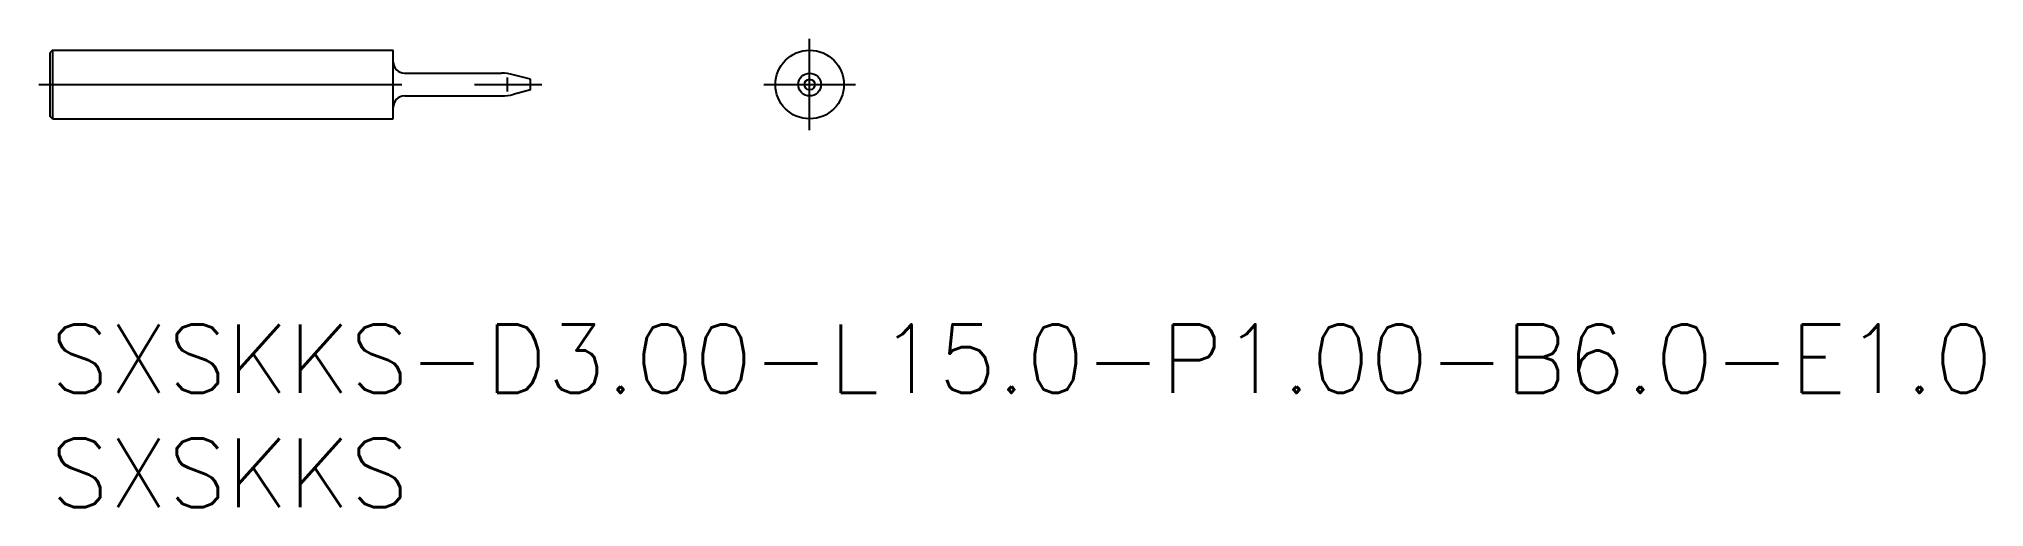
# Model space of a CAD drawing. Extents: x -0.5 to 84.6, y -8 to 12.5.
import ezdxf

# ---------------------------------------------------------------- set-up
doc = ezdxf.new("R2010")
doc.units = 0
doc.header["$LTSCALE"] = 0.5
doc.linetypes.add('CENTER', pattern=[50.8, 31.75, -6.35, 6.35, -6.35])
for name, color, linetype in [('MSM_CENTER', 1, 'CENTER'), ('MSM_CONTINUOUS', 7, 'CONTINUOUS'), ('MSM_NARROW', 5, 'CONTINUOUS'), ('MSM_PART_NUMBER', 7, 'CONTINUOUS')]:
    doc.layers.add(name, color=color, linetype=linetype)
doc.styles.get("Standard").update_dxf_attribs({"font": 'txt.shx', "height": 1, "bigfont": 'bigfont.shx'})

# ---------------------------------------------------------------- blocks, each defined once
blk = doc.blocks.new('*U15')
at = {"layer": 'MSM_PART_NUMBER'}
blk.add_text('SXSKKS-D3.00-L15.0-P1.00-B6.0-E1.0', height=3, dxfattribs=at).set_placement((0, -3))
blk = doc.blocks.new('*U16')
at = {"layer": 'MSM_PART_NUMBER'}
blk.add_text('SXSKKS', height=3, dxfattribs=at).set_placement((0, -8))

msp = doc.modelspace()

# ---------------------------------------------------------------- linework, layer by layer
at = {"layer": 'MSM_CENTER'}
for p, q in [((33.22, 8.5), (33.22, 12.5)), ((-0.5, 10.5), (21.5, 10.5)), ((31.22, 10.5), (35.22, 10.5))]:
    msp.add_line(p, q, dxfattribs=at)
at = {"layer": 'MSM_CONTINUOUS'}
for p, q in [((0.1, 12), (0, 11.9)), ((0.1, 12), (15, 12)), ((0.1, 12), (0.1, 9)), ((15, 9), (15, 12)), ((0, 9.1), (0, 11.9)), ((15.5, 11), (19.737, 11)), ((21, 10.732), (20.254, 10.932)), ((21, 10.268), (20.254, 10.068)), ((21, 10.268), (21, 10.732)), ((15.5, 10), (19.737, 10)), ((0.1, 9), (0, 9.1)), ((0.1, 9), (15, 9))]:
    msp.add_line(p, q, dxfattribs=at)
for radius in [1.5, 0.5, 0.232]:
    msp.add_circle((33.22, 10.5), radius, dxfattribs=at)
for centre, radius, start, end in [((15.5, 11.5), 0.5, 180, 270), ((19.737, 9), 2, 75, 90), ((15.5, 9.5), 0.5, 90, 180), ((19.737, 12), 2, 270, 285)]:
    msp.add_arc(centre, radius, start, end, dxfattribs=at)
at = {"layer": 'MSM_NARROW'}
msp.add_line((20, 10.193), (20, 10.807), dxfattribs=at)

# ---------------------------------------------------------------- block references
at = {"layer": 'MSM_CONTINUOUS'}
for name in ['*U15', '*U16']:
    msp.add_blockref(name, (0, 0), dxfattribs=at)

doc.saveas('drawing.dxf')
